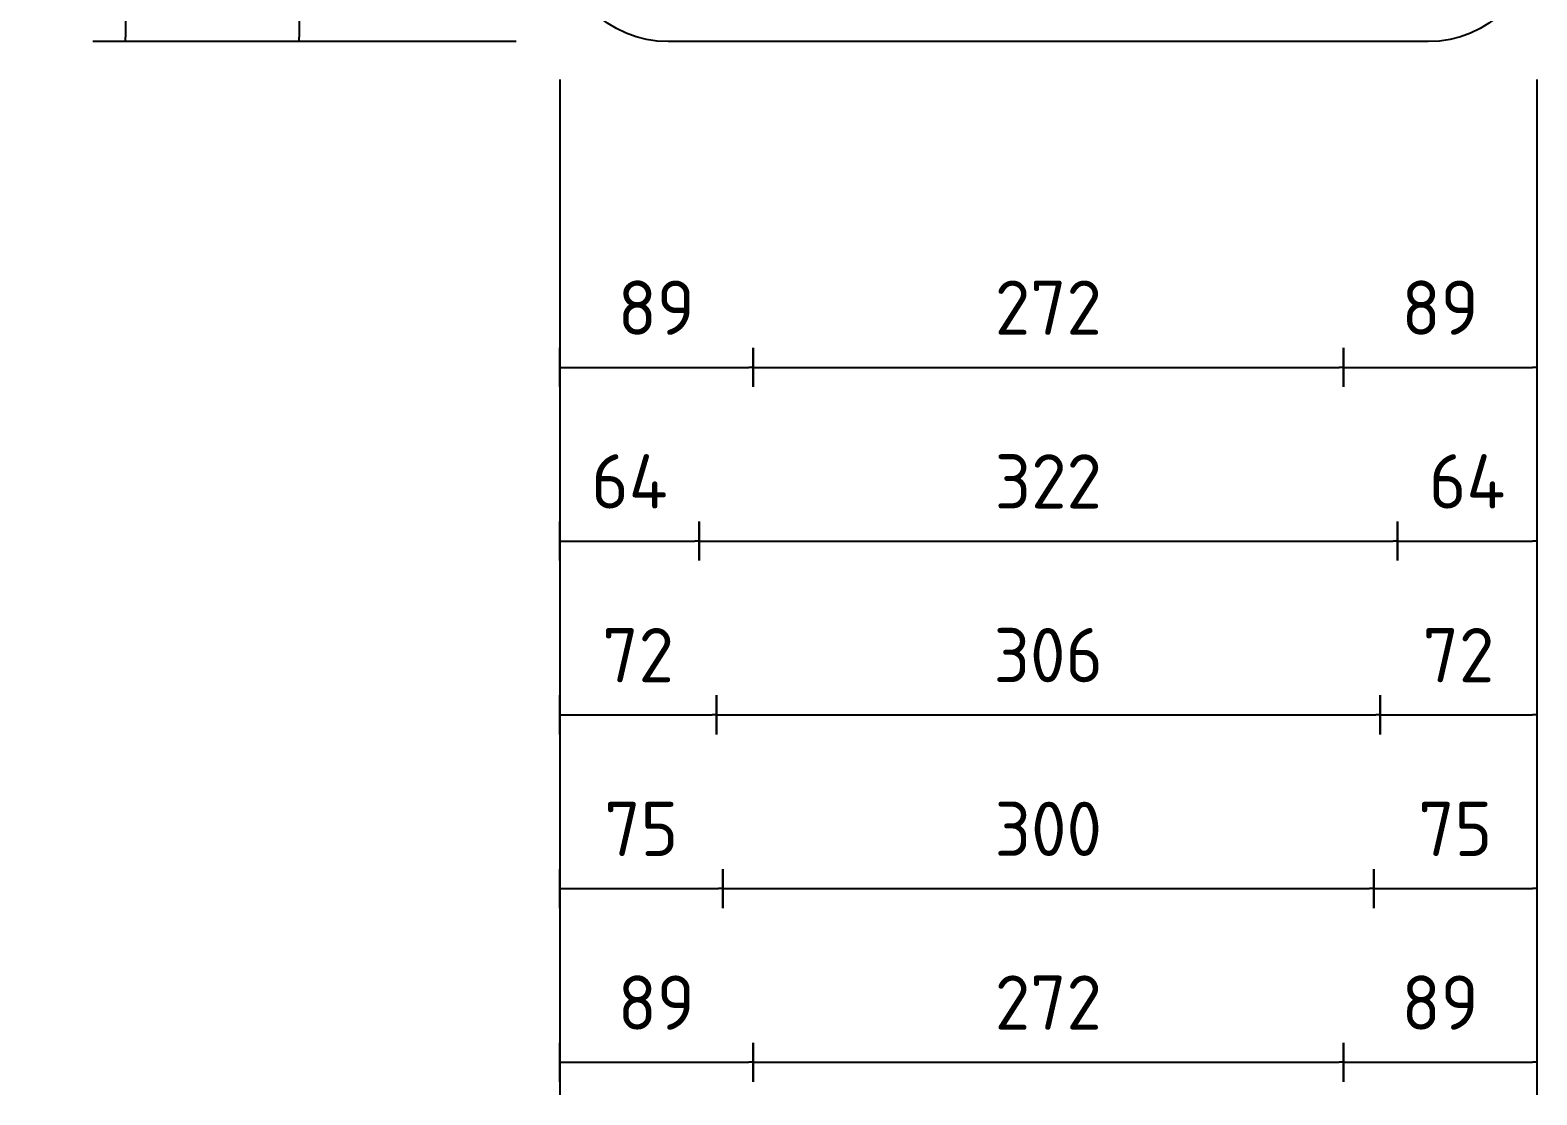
# Model space of a CAD drawing. Extents: x 0 to 420, y 0 to 297.
# Drawn here: x 117.3 to 186.7, y 101.4 to 150.5 of the extents above; entities that cross this region are included whole.
import ezdxf

# ---------------------------------------------------------------- set-up
doc = ezdxf.new("R2010")
doc.units = 0
doc.layers.get('0').update_dxf_attribs({"linetype": 'CONTINUOUS'})
doc.layers.get('DEFPOINTS').update_dxf_attribs({"linetype": 'CONTINUOUS'})
doc.layers.add('L35', color=3, linetype='CONTINUOUS')
doc.layers.add('T25', color=1, linetype='CONTINUOUS')
doc.styles.add('ISO', font='iso3098b.shx')
doc.dimstyles.new('SIGNSDIM', dxfattribs={"dimtxt": 2.5, "dimasz": 0.2, "dimexe": 1.5, "dimexo": 2, "dimgap": 1.5, "dimtad": 1, "dimdec": 4, "dimlfac": 10, "dimrnd": 1, "dimdsep": 46, "dimtxsty": 'ISO', "dimblk": 'SGNDIM', "dimcen": 2.5, "dimse2": 1, "dimadec": 0, "dimazin": 0, "dimtfac": 1, "dimtdec": 4, "dimtix": 1, "dimtmove": 0, "dimatfit": 3, "dimldrblk": 'SGNDIM', "dimfxl": 1, "dimtolj": 1, "dimtzin": 0, "dimarcsym": 0})

# ---------------------------------------------------------------- blocks, each defined once
blk = doc.blocks.new('SGNDIM')
for p, q in [((0, 4.5), (0, -4.5)), ((0, 0), (-1, 0))]:
    blk.add_line(p, q)
blk = doc.blocks.new('*D14')
at = {"layer": 'DEFPOINTS', "color": 0, "transparency": 16777216}
for p in [(141.698, 157.443), (129.698, 149.943), (141.698, 149.943)]:
    blk.add_point(p, dxfattribs=at)
at = {"layer": 'T25', "color": 0, "lineweight": -2, "transparency": 16777216}
for p, q in [((129.698, 157.243), (129.698, 150.143)), ((139.698, 149.943), (128.198, 149.943))]:
    blk.add_line(p, q, dxfattribs=at)
at = {"layer": 'T25', "color": 0, "lineweight": -2, "transparency": 16777216, "xscale": 0.2, "yscale": 0.2, "zscale": 0.2}
for p, rotation in [((129.698, 157.443), 90), ((129.698, 149.943), 270)]:
    blk.add_blockref('SGNDIM', p, dxfattribs=dict(at, rotation=rotation))
at = {"layer": 'T25', "color": 0, "transparency": 16777216, "insert": (126.948, 153.693), "char_height": 2.5, "attachment_point": 5, "rotation": 90, "style": 'ISO'}
blk.add_mtext('\\A1;75', dxfattribs=at)
blk = doc.blocks.new('*D25')
at = {"layer": 'DEFPOINTS', "color": 0, "transparency": 16777216}
for p in [(177.795, 149.943), (186.698, 149.943), (186.698, 102.943)]:
    blk.add_point(p, dxfattribs=at)
at = {"layer": 'T25', "color": 0, "lineweight": -2, "transparency": 16777216}
for p, q in [((186.698, 147.943), (186.698, 101.443)), ((177.995, 102.943), (186.498, 102.943))]:
    blk.add_line(p, q, dxfattribs=at)
at = {"layer": 'T25', "color": 0, "lineweight": -2, "transparency": 16777216, "xscale": 0.2, "yscale": 0.2, "zscale": 0.2, "rotation": 180}
blk.add_blockref('SGNDIM', (177.795, 102.943), dxfattribs=at)
at = {"layer": 'T25', "color": 0, "lineweight": -2, "transparency": 16777216, "xscale": 0.2, "yscale": 0.2, "zscale": 0.2}
blk.add_blockref('SGNDIM', (186.698, 102.943), dxfattribs=at)
at = {"layer": 'T25', "color": 0, "transparency": 16777216, "insert": (182.247, 105.693), "char_height": 2.5, "attachment_point": 5, "style": 'ISO'}
blk.add_mtext('\\A1;89', dxfattribs=at)
blk = doc.blocks.new('*D26')
at = {"layer": 'DEFPOINTS', "color": 0, "transparency": 16777216}
for p in [(150.6, 149.943), (177.795, 149.943), (177.795, 102.943)]:
    blk.add_point(p, dxfattribs=at)
at = {"layer": 'T25', "color": 0, "lineweight": -2, "transparency": 16777216}
blk.add_line((150.8, 102.943), (177.595, 102.943), dxfattribs=at)
at = {"layer": 'T25', "color": 0, "lineweight": -2, "transparency": 16777216, "xscale": 0.2, "yscale": 0.2, "zscale": 0.2, "rotation": 180}
blk.add_blockref('SGNDIM', (150.6, 102.943), dxfattribs=at)
at = {"layer": 'T25', "color": 0, "lineweight": -2, "transparency": 16777216, "xscale": 0.2, "yscale": 0.2, "zscale": 0.2}
blk.add_blockref('SGNDIM', (177.795, 102.943), dxfattribs=at)
at = {"layer": 'T25', "color": 0, "transparency": 16777216, "insert": (164.198, 105.693), "char_height": 2.5, "attachment_point": 5, "style": 'ISO'}
blk.add_mtext('\\A1;272', dxfattribs=at)
blk = doc.blocks.new('*D27')
at = {"layer": 'DEFPOINTS', "color": 0, "transparency": 16777216}
for p in [(141.698, 149.943), (150.6, 149.943), (150.6, 102.943)]:
    blk.add_point(p, dxfattribs=at)
at = {"layer": 'T25', "color": 0, "lineweight": -2, "transparency": 16777216}
for p, q in [((141.698, 147.943), (141.698, 101.443)), ((141.898, 102.943), (150.4, 102.943))]:
    blk.add_line(p, q, dxfattribs=at)
at = {"layer": 'T25', "color": 0, "lineweight": -2, "transparency": 16777216, "xscale": 0.2, "yscale": 0.2, "zscale": 0.2, "rotation": 180}
blk.add_blockref('SGNDIM', (141.698, 102.943), dxfattribs=at)
at = {"layer": 'T25', "color": 0, "lineweight": -2, "transparency": 16777216, "xscale": 0.2, "yscale": 0.2, "zscale": 0.2}
blk.add_blockref('SGNDIM', (150.6, 102.943), dxfattribs=at)
at = {"layer": 'T25', "color": 0, "transparency": 16777216, "insert": (146.149, 105.693), "char_height": 2.5, "attachment_point": 5, "style": 'ISO'}
blk.add_mtext('\\A1;89', dxfattribs=at)
blk = doc.blocks.new('*D28')
at = {"layer": 'DEFPOINTS', "color": 0, "transparency": 16777216}
for p in [(179.184, 150.204), (186.698, 150.204), (186.698, 110.943)]:
    blk.add_point(p, dxfattribs=at)
at = {"layer": 'T25', "color": 0, "lineweight": -2, "transparency": 16777216}
for p, q in [((186.698, 148.204), (186.698, 109.443)), ((179.384, 110.943), (186.498, 110.943))]:
    blk.add_line(p, q, dxfattribs=at)
at = {"layer": 'T25', "color": 0, "lineweight": -2, "transparency": 16777216, "xscale": 0.2, "yscale": 0.2, "zscale": 0.2, "rotation": 180}
blk.add_blockref('SGNDIM', (179.184, 110.943), dxfattribs=at)
at = {"layer": 'T25', "color": 0, "lineweight": -2, "transparency": 16777216, "xscale": 0.2, "yscale": 0.2, "zscale": 0.2}
blk.add_blockref('SGNDIM', (186.698, 110.943), dxfattribs=at)
at = {"layer": 'T25', "color": 0, "transparency": 16777216, "insert": (182.941, 113.693), "char_height": 2.5, "attachment_point": 5, "style": 'ISO'}
blk.add_mtext('\\A1;75', dxfattribs=at)
blk = doc.blocks.new('*D29')
at = {"layer": 'DEFPOINTS', "color": 0, "transparency": 16777216}
for p in [(149.212, 149.814), (179.184, 149.814), (179.184, 110.943)]:
    blk.add_point(p, dxfattribs=at)
at = {"layer": 'T25', "color": 0, "lineweight": -2, "transparency": 16777216}
blk.add_line((149.412, 110.943), (178.984, 110.943), dxfattribs=at)
at = {"layer": 'T25', "color": 0, "lineweight": -2, "transparency": 16777216, "xscale": 0.2, "yscale": 0.2, "zscale": 0.2, "rotation": 180}
blk.add_blockref('SGNDIM', (149.212, 110.943), dxfattribs=at)
at = {"layer": 'T25', "color": 0, "lineweight": -2, "transparency": 16777216, "xscale": 0.2, "yscale": 0.2, "zscale": 0.2}
blk.add_blockref('SGNDIM', (179.184, 110.943), dxfattribs=at)
at = {"layer": 'T25', "color": 0, "transparency": 16777216, "insert": (164.198, 113.693), "char_height": 2.5, "attachment_point": 5, "style": 'ISO'}
blk.add_mtext('\\A1;300', dxfattribs=at)
blk = doc.blocks.new('*D30')
at = {"layer": 'DEFPOINTS', "color": 0, "transparency": 16777216}
for p in [(141.698, 150.204), (149.212, 150.204), (149.212, 110.943)]:
    blk.add_point(p, dxfattribs=at)
at = {"layer": 'T25', "color": 0, "lineweight": -2, "transparency": 16777216}
for p, q in [((141.698, 148.204), (141.698, 109.443)), ((141.898, 110.943), (149.012, 110.943))]:
    blk.add_line(p, q, dxfattribs=at)
at = {"layer": 'T25', "color": 0, "lineweight": -2, "transparency": 16777216, "xscale": 0.2, "yscale": 0.2, "zscale": 0.2, "rotation": 180}
blk.add_blockref('SGNDIM', (141.698, 110.943), dxfattribs=at)
at = {"layer": 'T25', "color": 0, "lineweight": -2, "transparency": 16777216, "xscale": 0.2, "yscale": 0.2, "zscale": 0.2}
blk.add_blockref('SGNDIM', (149.212, 110.943), dxfattribs=at)
at = {"layer": 'T25', "color": 0, "transparency": 16777216, "insert": (145.455, 113.693), "char_height": 2.5, "attachment_point": 5, "style": 'ISO'}
blk.add_mtext('\\A1;75', dxfattribs=at)
blk = doc.blocks.new('*D31')
at = {"layer": 'DEFPOINTS', "color": 0, "transparency": 16777216}
for p in [(179.478, 149.73), (186.698, 149.73), (186.698, 118.943)]:
    blk.add_point(p, dxfattribs=at)
at = {"layer": 'T25', "color": 0, "lineweight": -2, "transparency": 16777216}
for p, q in [((186.698, 147.73), (186.698, 117.443)), ((179.678, 118.943), (186.498, 118.943))]:
    blk.add_line(p, q, dxfattribs=at)
at = {"layer": 'T25', "color": 0, "lineweight": -2, "transparency": 16777216, "xscale": 0.2, "yscale": 0.2, "zscale": 0.2, "rotation": 180}
blk.add_blockref('SGNDIM', (179.478, 118.943), dxfattribs=at)
at = {"layer": 'T25', "color": 0, "lineweight": -2, "transparency": 16777216, "xscale": 0.2, "yscale": 0.2, "zscale": 0.2}
blk.add_blockref('SGNDIM', (186.698, 118.943), dxfattribs=at)
at = {"layer": 'T25', "color": 0, "transparency": 16777216, "insert": (183.088, 121.693), "char_height": 2.5, "attachment_point": 5, "style": 'ISO'}
blk.add_mtext('\\A1;72', dxfattribs=at)
blk = doc.blocks.new('*D32')
at = {"layer": 'DEFPOINTS', "color": 0, "transparency": 16777216}
for p in [(148.918, 150.045), (179.478, 150.045), (179.478, 118.943)]:
    blk.add_point(p, dxfattribs=at)
at = {"layer": 'T25', "color": 0, "lineweight": -2, "transparency": 16777216}
blk.add_line((149.118, 118.943), (179.278, 118.943), dxfattribs=at)
at = {"layer": 'T25', "color": 0, "lineweight": -2, "transparency": 16777216, "xscale": 0.2, "yscale": 0.2, "zscale": 0.2, "rotation": 180}
blk.add_blockref('SGNDIM', (148.918, 118.943), dxfattribs=at)
at = {"layer": 'T25', "color": 0, "lineweight": -2, "transparency": 16777216, "xscale": 0.2, "yscale": 0.2, "zscale": 0.2}
blk.add_blockref('SGNDIM', (179.478, 118.943), dxfattribs=at)
at = {"layer": 'T25', "color": 0, "transparency": 16777216, "insert": (164.198, 121.693), "char_height": 2.5, "attachment_point": 5, "style": 'ISO'}
blk.add_mtext('\\A1;306', dxfattribs=at)
blk = doc.blocks.new('*D33')
at = {"layer": 'DEFPOINTS', "color": 0, "transparency": 16777216}
for p in [(141.698, 149.73), (148.918, 149.73), (148.918, 118.943)]:
    blk.add_point(p, dxfattribs=at)
at = {"layer": 'T25', "color": 0, "lineweight": -2, "transparency": 16777216}
for p, q in [((141.698, 147.73), (141.698, 117.443)), ((141.898, 118.943), (148.718, 118.943))]:
    blk.add_line(p, q, dxfattribs=at)
at = {"layer": 'T25', "color": 0, "lineweight": -2, "transparency": 16777216, "xscale": 0.2, "yscale": 0.2, "zscale": 0.2, "rotation": 180}
blk.add_blockref('SGNDIM', (141.698, 118.943), dxfattribs=at)
at = {"layer": 'T25', "color": 0, "lineweight": -2, "transparency": 16777216, "xscale": 0.2, "yscale": 0.2, "zscale": 0.2}
blk.add_blockref('SGNDIM', (148.918, 118.943), dxfattribs=at)
at = {"layer": 'T25', "color": 0, "transparency": 16777216, "insert": (145.308, 121.693), "char_height": 2.5, "attachment_point": 5, "style": 'ISO'}
blk.add_mtext('\\A1;72', dxfattribs=at)
blk = doc.blocks.new('*D34')
at = {"layer": 'DEFPOINTS', "color": 0, "transparency": 16777216}
for p in [(180.275, 150.124), (186.698, 150.124), (186.698, 126.943)]:
    blk.add_point(p, dxfattribs=at)
at = {"layer": 'T25', "color": 0, "lineweight": -2, "transparency": 16777216}
for p, q in [((186.698, 148.124), (186.698, 125.443)), ((180.475, 126.943), (186.498, 126.943))]:
    blk.add_line(p, q, dxfattribs=at)
at = {"layer": 'T25', "color": 0, "lineweight": -2, "transparency": 16777216, "xscale": 0.2, "yscale": 0.2, "zscale": 0.2, "rotation": 180}
blk.add_blockref('SGNDIM', (180.275, 126.943), dxfattribs=at)
at = {"layer": 'T25', "color": 0, "lineweight": -2, "transparency": 16777216, "xscale": 0.2, "yscale": 0.2, "zscale": 0.2}
blk.add_blockref('SGNDIM', (186.698, 126.943), dxfattribs=at)
at = {"layer": 'T25', "color": 0, "transparency": 16777216, "insert": (183.486, 129.693), "char_height": 2.5, "attachment_point": 5, "style": 'ISO'}
blk.add_mtext('\\A1;64', dxfattribs=at)
blk = doc.blocks.new('*D35')
at = {"layer": 'DEFPOINTS', "color": 0, "transparency": 16777216}
for p in [(148.121, 149.872), (180.275, 149.872), (180.275, 126.943)]:
    blk.add_point(p, dxfattribs=at)
at = {"layer": 'T25', "color": 0, "lineweight": -2, "transparency": 16777216}
blk.add_line((148.321, 126.943), (180.075, 126.943), dxfattribs=at)
at = {"layer": 'T25', "color": 0, "lineweight": -2, "transparency": 16777216, "xscale": 0.2, "yscale": 0.2, "zscale": 0.2, "rotation": 180}
blk.add_blockref('SGNDIM', (148.121, 126.943), dxfattribs=at)
at = {"layer": 'T25', "color": 0, "lineweight": -2, "transparency": 16777216, "xscale": 0.2, "yscale": 0.2, "zscale": 0.2}
blk.add_blockref('SGNDIM', (180.275, 126.943), dxfattribs=at)
at = {"layer": 'T25', "color": 0, "transparency": 16777216, "insert": (164.198, 129.693), "char_height": 2.5, "attachment_point": 5, "style": 'ISO'}
blk.add_mtext('\\A1;322', dxfattribs=at)
blk = doc.blocks.new('*D36')
at = {"layer": 'DEFPOINTS', "color": 0, "transparency": 16777216}
for p in [(141.698, 150.124), (148.121, 150.124), (148.121, 126.943)]:
    blk.add_point(p, dxfattribs=at)
at = {"layer": 'T25', "color": 0, "lineweight": -2, "transparency": 16777216}
for p, q in [((141.698, 148.124), (141.698, 125.443)), ((141.898, 126.943), (147.921, 126.943))]:
    blk.add_line(p, q, dxfattribs=at)
at = {"layer": 'T25', "color": 0, "lineweight": -2, "transparency": 16777216, "xscale": 0.2, "yscale": 0.2, "zscale": 0.2, "rotation": 180}
blk.add_blockref('SGNDIM', (141.698, 126.943), dxfattribs=at)
at = {"layer": 'T25', "color": 0, "lineweight": -2, "transparency": 16777216, "xscale": 0.2, "yscale": 0.2, "zscale": 0.2}
blk.add_blockref('SGNDIM', (148.121, 126.943), dxfattribs=at)
at = {"layer": 'T25', "color": 0, "transparency": 16777216, "insert": (144.909, 129.693), "char_height": 2.5, "attachment_point": 5, "style": 'ISO'}
blk.add_mtext('\\A1;64', dxfattribs=at)
blk = doc.blocks.new('*D37')
at = {"layer": 'DEFPOINTS', "color": 0, "transparency": 16777216}
for p in [(177.795, 149.943), (186.698, 149.943), (186.698, 134.943)]:
    blk.add_point(p, dxfattribs=at)
at = {"layer": 'T25', "color": 0, "lineweight": -2, "transparency": 16777216}
for p, q in [((186.698, 147.943), (186.698, 133.443)), ((177.995, 134.943), (186.498, 134.943))]:
    blk.add_line(p, q, dxfattribs=at)
at = {"layer": 'T25', "color": 0, "lineweight": -2, "transparency": 16777216, "xscale": 0.2, "yscale": 0.2, "zscale": 0.2, "rotation": 180}
blk.add_blockref('SGNDIM', (177.795, 134.943), dxfattribs=at)
at = {"layer": 'T25', "color": 0, "lineweight": -2, "transparency": 16777216, "xscale": 0.2, "yscale": 0.2, "zscale": 0.2}
blk.add_blockref('SGNDIM', (186.698, 134.943), dxfattribs=at)
at = {"layer": 'T25', "color": 0, "transparency": 16777216, "insert": (182.247, 137.693), "char_height": 2.5, "attachment_point": 5, "style": 'ISO'}
blk.add_mtext('\\A1;89', dxfattribs=at)
blk = doc.blocks.new('*D38')
at = {"layer": 'DEFPOINTS', "color": 0, "transparency": 16777216}
for p in [(150.6, 149.943), (177.795, 149.943), (177.795, 134.943)]:
    blk.add_point(p, dxfattribs=at)
at = {"layer": 'T25', "color": 0, "lineweight": -2, "transparency": 16777216}
blk.add_line((150.8, 134.943), (177.595, 134.943), dxfattribs=at)
at = {"layer": 'T25', "color": 0, "lineweight": -2, "transparency": 16777216, "xscale": 0.2, "yscale": 0.2, "zscale": 0.2, "rotation": 180}
blk.add_blockref('SGNDIM', (150.6, 134.943), dxfattribs=at)
at = {"layer": 'T25', "color": 0, "lineweight": -2, "transparency": 16777216, "xscale": 0.2, "yscale": 0.2, "zscale": 0.2}
blk.add_blockref('SGNDIM', (177.795, 134.943), dxfattribs=at)
at = {"layer": 'T25', "color": 0, "transparency": 16777216, "insert": (164.198, 137.693), "char_height": 2.5, "attachment_point": 5, "style": 'ISO'}
blk.add_mtext('\\A1;272', dxfattribs=at)
blk = doc.blocks.new('*D39')
at = {"layer": 'DEFPOINTS', "color": 0, "transparency": 16777216}
for p in [(141.698, 149.943), (150.6, 149.943), (150.6, 134.943)]:
    blk.add_point(p, dxfattribs=at)
at = {"layer": 'T25', "color": 0, "lineweight": -2, "transparency": 16777216}
for p, q in [((141.698, 147.943), (141.698, 133.443)), ((141.898, 134.943), (150.4, 134.943))]:
    blk.add_line(p, q, dxfattribs=at)
at = {"layer": 'T25', "color": 0, "lineweight": -2, "transparency": 16777216, "xscale": 0.2, "yscale": 0.2, "zscale": 0.2, "rotation": 180}
blk.add_blockref('SGNDIM', (141.698, 134.943), dxfattribs=at)
at = {"layer": 'T25', "color": 0, "lineweight": -2, "transparency": 16777216, "xscale": 0.2, "yscale": 0.2, "zscale": 0.2}
blk.add_blockref('SGNDIM', (150.6, 134.943), dxfattribs=at)
at = {"layer": 'T25', "color": 0, "transparency": 16777216, "insert": (146.149, 137.693), "char_height": 2.5, "attachment_point": 5, "style": 'ISO'}
blk.add_mtext('\\A1;89', dxfattribs=at)
blk = doc.blocks.new('*D40')
at = {"layer": 'DEFPOINTS', "color": 0, "transparency": 16777216}
for p in [(141.698, 224.943), (121.698, 149.943), (141.698, 149.943)]:
    blk.add_point(p, dxfattribs=at)
at = {"layer": 'T25', "color": 0, "lineweight": -2, "transparency": 16777216}
for p, q in [((139.698, 224.943), (120.198, 224.943)), ((121.698, 224.743), (121.698, 150.143)), ((139.698, 149.943), (120.198, 149.943))]:
    blk.add_line(p, q, dxfattribs=at)
at = {"layer": 'T25', "color": 0, "lineweight": -2, "transparency": 16777216, "xscale": 0.2, "yscale": 0.2, "zscale": 0.2}
for p, rotation in [((121.698, 224.943), 90), ((121.698, 149.943), 270)]:
    blk.add_blockref('SGNDIM', p, dxfattribs=dict(at, rotation=rotation))
at = {"layer": 'T25', "color": 0, "transparency": 16777216, "insert": (118.948, 187.443), "char_height": 2.5, "attachment_point": 5, "rotation": 90, "style": 'ISO'}
blk.add_mtext('\\A1;750', dxfattribs=at)

msp = doc.modelspace()

# ---------------------------------------------------------------- linework, layer by layer
at = {"layer": 'L35'}
msp.add_lwpolyline([(141.697897, 154.943323), (141.697897, 219.943323, -0.414213562), (146.697897, 224.943323), (181.697897, 224.943323, -0.414213562), (186.697897, 219.943323), (186.697897, 154.943323, -0.414213562), (181.697897, 149.943323), (146.697897, 149.943323, -0.414213562)], format="xyb", close=True, dxfattribs=at)

# ---------------------------------------------------------------- dimensions: what is measured, and where the dimension line sits
at = {"layer": 'T25'}
for base, p1, override, picture, middle in [((121.697897, 149.943323), (141.697897, 224.943323), {"dimse2": 0}, '*D40', (118.947897, 187.443323)), ((129.697897, 149.943323), (141.697897, 157.443323), {"dimse1": 1, "dimse2": 0}, '*D14', (126.947897, 153.693323))]:
    dim = msp.add_linear_dim(base=base, p1=p1, p2=(141.697897, 149.943323), angle=90, dimstyle='SIGNSDIM', override=override, dxfattribs=at)
    dim.commit()
    dim.dimension.update_dxf_attribs({"geometry": picture, "text_midpoint": middle})
for base, p1, p2, picture, middle in [((149.212224, 110.943323), (141.697897, 150.204315), (149.212224, 150.204315), '*D30', (145.455061, 113.693323)), ((148.121007, 126.943323), (141.697897, 150.123508), (148.121007, 150.123508), '*D36', (144.909452, 129.693323)), ((150.600397, 102.943323), (141.697897, 149.943323), (150.600397, 149.943323), '*D27', (146.149147, 105.693323)), ((150.600397, 134.943323), (141.697897, 149.943323), (150.600397, 149.943323), '*D39', (146.149147, 137.693323)), ((148.917963, 118.943323), (141.697897, 149.730398), (148.917963, 149.730398), '*D33', (145.30793, 121.693323))]:
    dim = msp.add_linear_dim(base=base, p1=p1, p2=p2, dimstyle='SIGNSDIM', dxfattribs=at)
    dim.commit()
    dim.dimension.update_dxf_attribs({"geometry": picture, "text_midpoint": middle})
for base, p1, p2, override, picture, middle in [((179.477831, 118.943323), (148.917963, 150.044963), (179.477831, 150.044963), {"dimse1": 1}, '*D32', (164.197897, 121.693323)), ((177.795397, 102.943323), (150.600397, 149.943323), (177.795397, 149.943323), {"dimse1": 1}, '*D26', (164.197897, 105.693323)), ((177.795397, 134.943323), (150.600397, 149.943323), (177.795397, 149.943323), {"dimse1": 1}, '*D38', (164.197897, 137.693323)), ((186.697897, 102.943323), (177.795397, 149.943323), (186.697897, 149.943323), {"dimse1": 1, "dimse2": 0}, '*D25', (182.246647, 105.693323)), ((186.697897, 134.943323), (177.795397, 149.943323), (186.697897, 149.943323), {"dimse1": 1, "dimse2": 0}, '*D37', (182.246647, 137.693323)), ((186.697897, 110.943323), (179.18357, 150.204315), (186.697897, 150.204315), {"dimse1": 1, "dimse2": 0}, '*D28', (182.940733, 113.693323)), ((186.697897, 126.943323), (180.274787, 150.123508), (186.697897, 150.123508), {"dimse1": 1, "dimse2": 0}, '*D34', (183.486342, 129.693323)), ((180.274787, 126.943323), (148.121007, 149.872116), (180.274787, 149.872116), {"dimse1": 1}, '*D35', (164.197897, 129.693323)), ((179.18357, 110.943323), (149.212224, 149.813755), (179.18357, 149.813755), {"dimse1": 1}, '*D29', (164.197897, 113.693323)), ((186.697897, 118.943323), (179.477831, 149.730398), (186.697897, 149.730398), {"dimse1": 1, "dimse2": 0}, '*D31', (183.087864, 121.693323))]:
    dim = msp.add_linear_dim(base=base, p1=p1, p2=p2, dimstyle='SIGNSDIM', override=override, dxfattribs=at)
    dim.commit()
    dim.dimension.update_dxf_attribs({"geometry": picture, "text_midpoint": middle})

doc.saveas('drawing.dxf')
